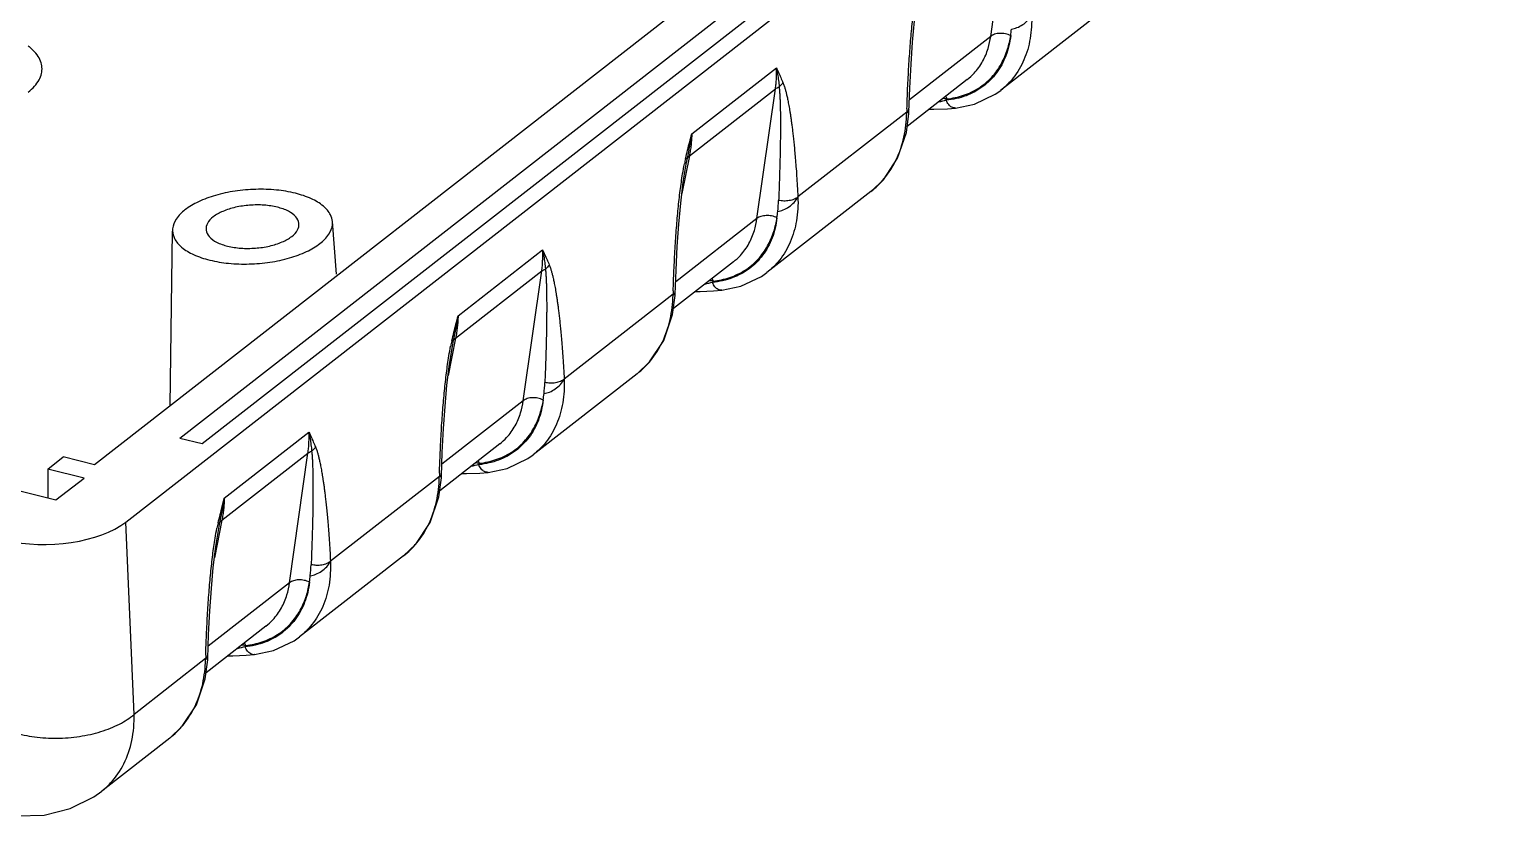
# Model space of a CAD drawing. Header units: inches. Extents: x 3700 to 4563, y 1353 to 2328.
# Drawn here: x 4317.55 to 4350.18, y 1422.08 to 1439.65 of the extents above; entities that cross this region are included whole.
import ezdxf

# ---------------------------------------------------------------- set-up
doc = ezdxf.new("R2010")
doc.units = ezdxf.units.IN
doc.header["$LTSCALE"] = 0.5
doc.layers.add('02___PRT_ALL_AXES', color=7, linetype='Continuous')
doc.layers.add('06___PRT_ALL_SURFS', color=7, linetype='Continuous')

msp = doc.modelspace()

# ---------------------------------------------------------------- linework, layer by layer
at = {"color": 7, "linetype": 'Continuous'}
for p, q in [((4354.975, 1457.969), (4319.004, 1429.923)), ((4341.557, 1440.092), (4339.234, 1438.281)), ((4332.34, 1437.316), (4334.228, 1438.789)), ((4337.188, 1437.803), (4337.207, 1438.335)), ((4338.021, 1438.062), (4338.038, 1438.092)), ((4337.14, 1437.798), (4334.708, 1435.902)), ((4337.186, 1437.769), (4337.188, 1437.803)), ((4338.227, 1437.888), (4338.227, 1437.888)), ((4332.213, 1436.633), (4332.241, 1436.766)), ((4336.339, 1436.023), (4334.016, 1434.213)), ((4320.696, 1431.242), (4320.748, 1435.141)), ((4324.409, 1434.18), (4324.316, 1435.353)), ((4327.122, 1433.247), (4329.01, 1434.72)), ((4331.97, 1433.734), (4331.989, 1434.267)), ((4332.803, 1433.993), (4332.82, 1434.024)), ((4333.009, 1433.82), (4333.009, 1433.82)), ((4331.922, 1433.73), (4329.49, 1431.833)), ((4331.968, 1433.701), (4331.97, 1433.734)), ((4326.995, 1432.565), (4327.023, 1432.698)), ((4331.12, 1431.955), (4328.798, 1430.144)), ((4320.908, 1430.518), (4321.407, 1430.394)), ((4321.903, 1429.179), (4323.792, 1430.651)), ((4326.752, 1429.665), (4326.77, 1430.198)), ((4317.96, 1429.825), (4318.308, 1430.097)), ((4319.004, 1429.923), (4318.308, 1430.097)), ((4327.585, 1429.924), (4327.602, 1429.955)), ((4318.771, 1429.624), (4317.96, 1429.825)), ((4317.96, 1429.825), (4317.965, 1429.18)), ((4318.144, 1429.135), (4318.771, 1429.624)), ((4326.704, 1429.661), (4324.272, 1427.765)), ((4326.75, 1429.632), (4326.752, 1429.665)), ((4327.791, 1429.751), (4327.791, 1429.751)), ((4317.279, 1429.351), (4318.144, 1429.135)), ((4321.777, 1428.496), (4321.805, 1428.629)), ((4325.902, 1427.886), (4323.58, 1426.075)), ((4321.534, 1425.597), (4321.552, 1426.13)), ((4322.367, 1425.856), (4322.383, 1425.887)), ((4322.573, 1425.683), (4322.573, 1425.683)), ((4321.486, 1425.592), (4319.888, 1424.346)), ((4321.532, 1425.564), (4321.534, 1425.597)), ((4320.684, 1423.818), (4319.166, 1422.634))]:
    msp.add_line(p, q, dxfattribs=at)
for points in [[(4337.207, 1438.335), (4337.234, 1438.867), (4337.268, 1439.363), (4337.311, 1439.835), (4337.366, 1440.304), (4337.432, 1440.702)], [(4338.227, 1437.888), (4338.653, 1437.976), (4339.114, 1438.195), (4339.236, 1438.282)], [(4336.339, 1436.023), (4336.616, 1436.286), (4336.935, 1436.768), (4337.13, 1437.343), (4337.186, 1437.769)], [(4337.638, 1437.861), (4337.745, 1437.863), (4338.045, 1437.874), (4338.227, 1437.888)], [(4331.989, 1434.267), (4332.015, 1434.798), (4332.05, 1435.295), (4332.092, 1435.767), (4332.148, 1436.235), (4332.213, 1436.634)], [(4333.009, 1433.82), (4333.434, 1433.908), (4333.896, 1434.126), (4334.017, 1434.213)], [(4332.42, 1433.792), (4332.526, 1433.794), (4332.827, 1433.805), (4333.009, 1433.82)], [(4331.12, 1431.955), (4331.398, 1432.217), (4331.717, 1432.699), (4331.912, 1433.274), (4331.968, 1433.701)], [(4326.77, 1430.198), (4326.797, 1430.73), (4326.832, 1431.226), (4326.874, 1431.698), (4326.93, 1432.167), (4326.995, 1432.565)], [(4327.791, 1429.751), (4328.216, 1429.839), (4328.678, 1430.058), (4328.799, 1430.145)], [(4325.902, 1427.886), (4326.18, 1428.149), (4326.499, 1428.631), (4326.694, 1429.206), (4326.75, 1429.632)], [(4327.202, 1429.724), (4327.308, 1429.726), (4327.608, 1429.737), (4327.791, 1429.751)], [(4321.552, 1426.13), (4321.579, 1426.661), (4321.613, 1427.158), (4321.656, 1427.63), (4321.712, 1428.098), (4321.777, 1428.496)], [(4322.573, 1425.683), (4322.998, 1425.771), (4323.459, 1425.989), (4323.581, 1426.076)], [(4321.984, 1425.655), (4322.09, 1425.657), (4322.39, 1425.668), (4322.573, 1425.683)], [(4320.684, 1423.818), (4320.962, 1424.08), (4321.281, 1424.562), (4321.476, 1425.137), (4321.532, 1425.564)], [(4316.775, 1422.163), (4317.265, 1422.082), (4317.882, 1422.098), (4318.463, 1422.243), (4318.987, 1422.506), (4319.167, 1422.635)]]:
    msp.add_lwpolyline(points, dxfattribs=at)
for centre, radius, start, end in [((4335.175, 1440.09), 4.324, 352.2536, 354.1518), ((4334.105, 1437.853), 3.035, 358.526, 358.9511), ((4369.62, 1436.912), 32.492, 178.3036, 178.4373), ((4325.626, 1438.234), 6.776, 347.4911, 352.2154), ((4335.258, 1436.014), 3.146, 166.2635, 168.509), ((4330.087, 1436.009), 4.194, 354.1332, 357.5166), ((4329.957, 1436.021), 4.324, 352.2536, 354.1518), ((4364.402, 1432.844), 32.492, 178.3036, 178.4373), ((4328.887, 1433.785), 3.035, 358.526, 358.9511), ((4320.408, 1434.165), 6.776, 347.4911, 352.2154), ((4330.04, 1431.946), 3.146, 166.2635, 168.509), ((4324.739, 1431.952), 4.324, 352.2536, 354.1518), ((4324.869, 1431.94), 4.194, 354.1332, 357.5166), ((4323.669, 1429.716), 3.035, 358.526, 358.9511), ((4359.184, 1428.775), 32.492, 178.3036, 178.4373), ((4315.19, 1430.097), 6.776, 347.4911, 352.2154), ((4324.821, 1427.877), 3.146, 166.2635, 168.509), ((4319.65, 1427.872), 4.194, 354.1332, 357.5166), ((4319.521, 1427.884), 4.324, 352.2536, 354.1518), ((4353.966, 1424.706), 32.492, 178.3036, 178.4373), ((4318.451, 1425.648), 3.035, 358.526, 358.9511)]:
    msp.add_arc(centre, radius, start, end, dxfattribs=at)
for points, start_tangent, end_tangent in [([(4337.143, 1437.874), (4337.159, 1438.327), (4337.185, 1438.82), (4337.217, 1439.28), (4337.254, 1439.711), (4337.299, 1440.114), (4337.353, 1440.488), (4337.393, 1440.71)], (0.029604, 0.999562), (0.200186, 0.979758)), ([(4339.927, 1439.971), (4339.894, 1439.44), (4339.755, 1438.964), (4339.515, 1438.56), (4339.236, 1438.282)], (0.038773, -0.999248), (-0.78778, -0.615957)), ([(4339.477, 1439.649), (4339.599, 1439.684), (4339.727, 1439.751), (4339.842, 1439.849), (4339.927, 1439.971)], (0.985794, 0.167959), (0.442218, 0.896907)), ([(4339.46, 1439.507), (4339.351, 1439.056), (4339.14, 1438.672), (4338.839, 1438.37), (4338.462, 1438.164), (4338.021, 1438.062)], (-0.128704, -0.991683), (-0.994748, -0.102356)), ([(4338.038, 1438.092), (4338.404, 1438.173), (4338.746, 1438.336), (4339.035, 1438.578), (4339.252, 1438.878), (4339.389, 1439.202), (4339.46, 1439.507)], (0.993648, 0.112531), (0.140927, 0.99002)), ([(4339.46, 1439.507), (4339.34, 1439.546), (4339.215, 1439.556), (4339.101, 1439.536), (4339.013, 1439.489)], (-0.899661, 0.436589), (-0.763922, -0.645308)), ([(4317.524, 1438.246), (4317.666, 1438.377), (4317.767, 1438.517), (4317.822, 1438.659), (4317.832, 1438.798), (4317.8, 1438.935), (4317.723, 1439.074), (4317.591, 1439.218), (4317.527, 1439.272)], (0.788415, 0.615144), (-0.785653, 0.618667)), ([(4334.208, 1438.318), (4334.221, 1438.432), (4334.229, 1438.548), (4334.231, 1438.667), (4334.228, 1438.789)], (0.138015, 0.99043), (-0.045444, 0.998967)), ([(4334.228, 1438.789), (4334.277, 1438.68), (4334.326, 1438.57), (4334.375, 1438.456)], (0.413489, -0.910509), (0.386009, -0.922495)), ([(4334.228, 1438.789), (4334.254, 1438.646), (4334.275, 1438.505), (4334.29, 1438.363)], (0.194364, -0.980929), (0.086261, -0.996273)), ([(4334.208, 1438.318), (4334.245, 1438.343), (4334.29, 1438.363)], (0.763922, 0.645308), (0.944381, 0.328852)), ([(4334.29, 1438.363), (4334.294, 1438.322), (4334.297, 1438.282), (4334.3, 1438.245), (4334.302, 1438.208), (4334.304, 1438.172), (4334.306, 1438.135), (4334.308, 1438.095), (4334.31, 1438.052), (4334.312, 1438.005), (4334.313, 1437.952), (4334.315, 1437.895), (4334.316, 1437.831), (4334.317, 1437.763), (4334.318, 1437.689), (4334.318, 1437.61), (4334.318, 1437.525), (4334.318, 1437.432), (4334.318, 1437.331), (4334.317, 1437.222), (4334.315, 1437.103), (4334.313, 1436.973), (4334.31, 1436.829), (4334.306, 1436.667), (4334.301, 1436.485), (4334.295, 1436.284), (4334.287, 1436.065), (4334.277, 1435.827)], (0.111154, -0.993803), (-0.042906, -0.999079)), ([(4334.375, 1438.456), (4334.351, 1438.423), (4334.323, 1438.392), (4334.29, 1438.363)], (-0.527447, -0.849588), (-0.792602, -0.609739)), ([(4334.375, 1438.456), (4334.39, 1438.419), (4334.403, 1438.382), (4334.414, 1438.346), (4334.424, 1438.312), (4334.434, 1438.277), (4334.443, 1438.242), (4334.453, 1438.203), (4334.462, 1438.162), (4334.473, 1438.116), (4334.483, 1438.064), (4334.495, 1438.008), (4334.506, 1437.945), (4334.518, 1437.878), (4334.53, 1437.804), (4334.543, 1437.725), (4334.555, 1437.64), (4334.568, 1437.547), (4334.581, 1437.446), (4334.595, 1437.335), (4334.608, 1437.214), (4334.622, 1437.082), (4334.636, 1436.935), (4334.651, 1436.769), (4334.666, 1436.582), (4334.681, 1436.375), (4334.695, 1436.149), (4334.708, 1435.902)], (0.385924, -0.922531), (0.048744, -0.998811)), ([(4338.021, 1438.062), (4337.845, 1438.02)], (-0.963113, -0.269098), (-0.980062, -0.198691)), ([(4338.227, 1437.888), (4338.225, 1437.888), (4338.147, 1437.905), (4338.075, 1437.966), (4338.021, 1438.062)], (-0.994494, -0.104794), (-0.366286, 0.930502)), ([(4336.339, 1436.023), (4336.636, 1436.314), (4336.904, 1436.738), (4337.074, 1437.238), (4337.139, 1437.775)], (0.788364, 0.615209), (0.025728, 0.999669)), ([(4337.14, 1437.798), (4337.185, 1437.847)], (0.82736, 0.561672), (0.358151, 0.933664)), ([(4337.14, 1437.798), (4337.15, 1437.794)], (0.920715, -0.390235), (0.961545, -0.274646)), ([(4337.15, 1437.794), (4337.183, 1437.775), (4337.182, 1437.771)], (0.961545, -0.274646), (-0.347305, -0.937752)), ([(4337.185, 1437.847), (4337.19, 1437.872)], (0.358151, 0.933664), (0.019681, 0.999806)), ([(4332.201, 1436.762), (4332.247, 1436.949), (4332.293, 1437.133), (4332.34, 1437.316)], (0.234056, 0.972223), (0.245906, 0.969294)), ([(4332.34, 1437.316), (4332.334, 1437.189), (4332.323, 1437.063), (4332.307, 1436.94), (4332.285, 1436.819)], (-0.024323, -0.999704), (-0.19809, -0.980184)), ([(4332.201, 1436.762), (4332.22, 1436.761), (4332.234, 1436.763), (4332.241, 1436.766)], (0.999265, -0.038331), (0.758146, 0.652085)), ([(4332.241, 1436.766), (4332.258, 1436.794), (4332.285, 1436.819)], (0.35928, 0.93323), (0.814255, 0.580507)), ([(4331.924, 1433.805), (4331.941, 1434.258), (4331.967, 1434.752), (4331.998, 1435.212), (4332.036, 1435.642), (4332.081, 1436.045), (4332.135, 1436.419), (4332.175, 1436.641)], (0.029604, 0.999562), (0.200186, 0.979758)), ([(4324.315, 1435.352), (4324.274, 1435.501), (4324.114, 1435.698), (4323.846, 1435.862), (4323.489, 1435.985), (4323.066, 1436.057), (4322.607, 1436.072), (4322.143, 1436.032), (4321.705, 1435.937), (4321.324, 1435.794), (4321.025, 1435.614)], (-0.086813, 0.996225), (-0.788621, -0.61488)), ([(4334.709, 1435.902), (4334.676, 1435.372), (4334.537, 1434.896), (4334.297, 1434.491), (4334.017, 1434.214)], (0.038773, -0.999248), (-0.78778, -0.615957)), ([(4334.259, 1435.58), (4334.381, 1435.615), (4334.509, 1435.682), (4334.624, 1435.78), (4334.709, 1435.902)], (0.985794, 0.167959), (0.442217, 0.896908)), ([(4334.709, 1435.902), (4334.625, 1435.851), (4334.515, 1435.82), (4334.393, 1435.811), (4334.277, 1435.827)], (-0.747885, -0.663828), (-0.967911, 0.251292)), ([(4321.025, 1435.614), (4320.829, 1435.408), (4320.749, 1435.191), (4320.748, 1435.141)], (-0.788621, -0.61488), (0.048766, -0.99881)), ([(4321.655, 1435.457), (4321.526, 1435.312), (4321.494, 1435.177)], (-0.788621, -0.61488), (0.048524, -0.998822)), ([(4323.57, 1435.301), (4323.569, 1435.318), (4323.498, 1435.462), (4323.333, 1435.584), (4323.089, 1435.673), (4322.791, 1435.719), (4322.467, 1435.718), (4322.15, 1435.671), (4321.87, 1435.581), (4321.655, 1435.457)], (-0.048524, 0.998822), (-0.788621, -0.61488)), ([(4334.242, 1435.438), (4334.133, 1434.987), (4333.921, 1434.603), (4333.621, 1434.301), (4333.244, 1434.096), (4332.803, 1433.993)], (-0.128704, -0.991683), (-0.994748, -0.102356)), ([(4332.82, 1434.024), (4333.186, 1434.104), (4333.528, 1434.267), (4333.817, 1434.509), (4334.033, 1434.81), (4334.171, 1435.134), (4334.242, 1435.438)], (0.993648, 0.112531), (0.140927, 0.99002)), ([(4334.242, 1435.438), (4334.122, 1435.478), (4333.997, 1435.487), (4333.882, 1435.467), (4333.795, 1435.421)], (-0.899661, 0.436589), (-0.763922, -0.645308)), ([(4320.748, 1435.141), (4320.79, 1434.977), (4320.95, 1434.78), (4321.218, 1434.616), (4321.576, 1434.493), (4321.998, 1434.421), (4322.457, 1434.406), (4322.921, 1434.446), (4323.359, 1434.541), (4323.74, 1434.684), (4324.039, 1434.864)], (0.048766, -0.99881), (0.788621, 0.61488)), ([(4321.494, 1435.177), (4321.496, 1435.16), (4321.567, 1435.016), (4321.732, 1434.894), (4321.976, 1434.805), (4322.274, 1434.759), (4322.597, 1434.76), (4322.914, 1434.807), (4323.194, 1434.897), (4323.409, 1435.021)], (0.048524, -0.998822), (0.788621, 0.61488)), ([(4323.409, 1435.021), (4323.538, 1435.166), (4323.57, 1435.301)], (0.788621, 0.61488), (-0.048524, 0.998822)), ([(4324.039, 1434.864), (4324.236, 1435.07), (4324.316, 1435.287), (4324.315, 1435.352)], (0.788621, 0.61488), (-0.086813, 0.996225)), ([(4328.99, 1434.25), (4329.003, 1434.363), (4329.01, 1434.48), (4329.013, 1434.598), (4329.01, 1434.72)], (0.138015, 0.99043), (-0.045444, 0.998967)), ([(4329.01, 1434.72), (4329.059, 1434.611), (4329.108, 1434.501), (4329.157, 1434.388)], (0.413489, -0.910509), (0.386009, -0.922495)), ([(4329.01, 1434.72), (4329.036, 1434.578), (4329.056, 1434.436), (4329.071, 1434.295)], (0.194364, -0.980929), (0.086261, -0.996273)), ([(4328.99, 1434.25), (4329.027, 1434.275), (4329.071, 1434.295)], (0.763922, 0.645308), (0.944381, 0.328852)), ([(4329.071, 1434.295), (4329.076, 1434.253), (4329.079, 1434.214), (4329.082, 1434.176), (4329.084, 1434.14), (4329.086, 1434.103), (4329.088, 1434.066), (4329.09, 1434.027), (4329.092, 1433.984), (4329.093, 1433.936), (4329.095, 1433.884), (4329.096, 1433.826), (4329.098, 1433.763), (4329.099, 1433.694), (4329.099, 1433.621), (4329.1, 1433.541), (4329.1, 1433.456), (4329.1, 1433.363), (4329.099, 1433.263), (4329.098, 1433.154), (4329.097, 1433.035), (4329.095, 1432.904), (4329.092, 1432.76), (4329.088, 1432.599), (4329.083, 1432.416), (4329.076, 1432.215), (4329.068, 1431.997), (4329.059, 1431.759)], (0.111154, -0.993803), (-0.042906, -0.999079)), ([(4329.157, 1434.388), (4329.133, 1434.354), (4329.104, 1434.323), (4329.071, 1434.295)], (-0.527447, -0.849588), (-0.792602, -0.609739)), ([(4329.157, 1434.388), (4329.172, 1434.35), (4329.185, 1434.313), (4329.196, 1434.278), (4329.206, 1434.243), (4329.216, 1434.209), (4329.225, 1434.173), (4329.234, 1434.135), (4329.244, 1434.093), (4329.254, 1434.047), (4329.265, 1433.996), (4329.276, 1433.939), (4329.288, 1433.877), (4329.3, 1433.809), (4329.312, 1433.736), (4329.324, 1433.657), (4329.337, 1433.571), (4329.35, 1433.478), (4329.363, 1433.377), (4329.376, 1433.266), (4329.39, 1433.146), (4329.404, 1433.013), (4329.418, 1432.866), (4329.433, 1432.701), (4329.448, 1432.514), (4329.463, 1432.306), (4329.477, 1432.08), (4329.49, 1431.833)], (0.385924, -0.922531), (0.048744, -0.998811)), ([(4331.922, 1433.729), (4331.967, 1433.779)], (0.82736, 0.561672), (0.358151, 0.933664)), ([(4331.967, 1433.779), (4331.972, 1433.804)], (0.358151, 0.933664), (0.01968, 0.999806)), ([(4332.803, 1433.993), (4332.627, 1433.951)], (-0.963113, -0.269098), (-0.980062, -0.198691)), ([(4333.009, 1433.82), (4333.007, 1433.82), (4332.929, 1433.836), (4332.857, 1433.897), (4332.803, 1433.993)], (-0.994494, -0.104794), (-0.366286, 0.930502)), ([(4331.12, 1431.955), (4331.418, 1432.246), (4331.686, 1432.67), (4331.856, 1433.169), (4331.921, 1433.707)], (0.788364, 0.615209), (0.025728, 0.999669)), ([(4331.922, 1433.729), (4331.932, 1433.726)], (0.920715, -0.390235), (0.961545, -0.274648)), ([(4331.932, 1433.726), (4331.965, 1433.707), (4331.964, 1433.703)], (0.961545, -0.274648), (-0.347314, -0.937749)), ([(4326.983, 1432.693), (4327.029, 1432.88), (4327.075, 1433.064), (4327.122, 1433.247)], (0.234056, 0.972223), (0.245906, 0.969294)), ([(4327.122, 1433.247), (4327.116, 1433.12), (4327.105, 1432.995), (4327.088, 1432.872), (4327.067, 1432.751)], (-0.024323, -0.999704), (-0.19809, -0.980184)), ([(4326.706, 1429.737), (4326.723, 1430.19), (4326.748, 1430.683), (4326.78, 1431.143), (4326.818, 1431.573), (4326.863, 1431.976), (4326.916, 1432.351), (4326.956, 1432.573)], (0.029604, 0.999562), (0.200186, 0.979758)), ([(4326.983, 1432.693), (4327.002, 1432.693), (4327.016, 1432.694), (4327.023, 1432.698)], (0.999265, -0.038331), (0.758146, 0.652085)), ([(4327.023, 1432.698), (4327.04, 1432.726), (4327.067, 1432.751)], (0.35928, 0.93323), (0.814255, 0.580507)), ([(4329.491, 1431.834), (4329.458, 1431.303), (4329.319, 1430.827), (4329.079, 1430.423), (4328.799, 1430.145)], (0.038773, -0.999248), (-0.78778, -0.615957)), ([(4329.041, 1431.512), (4329.163, 1431.546), (4329.291, 1431.614), (4329.406, 1431.712), (4329.491, 1431.834)], (0.985794, 0.167959), (0.442217, 0.896908)), ([(4329.491, 1431.834), (4329.407, 1431.783), (4329.296, 1431.751), (4329.175, 1431.743), (4329.059, 1431.759)], (-0.747885, -0.663828), (-0.967911, 0.251292)), ([(4329.024, 1431.37), (4328.914, 1430.919), (4328.703, 1430.534), (4328.403, 1430.233), (4328.026, 1430.027), (4327.585, 1429.924)], (-0.128704, -0.991683), (-0.994748, -0.102356)), ([(4327.602, 1429.955), (4327.968, 1430.036), (4328.31, 1430.199), (4328.599, 1430.441), (4328.815, 1430.741), (4328.953, 1431.065), (4329.024, 1431.37)], (0.993648, 0.112531), (0.140927, 0.99002)), ([(4329.024, 1431.37), (4328.904, 1431.409), (4328.779, 1431.419), (4328.664, 1431.399), (4328.577, 1431.352)], (-0.899661, 0.436589), (-0.763922, -0.645308)), ([(4323.771, 1430.181), (4323.784, 1430.295), (4323.792, 1430.411), (4323.795, 1430.53), (4323.792, 1430.651)], (0.138015, 0.99043), (-0.045444, 0.998967)), ([(4323.792, 1430.651), (4323.841, 1430.543), (4323.89, 1430.433), (4323.939, 1430.319)], (0.413489, -0.910509), (0.386009, -0.922495)), ([(4323.792, 1430.651), (4323.818, 1430.509), (4323.838, 1430.367), (4323.853, 1430.226)], (0.194364, -0.980929), (0.086261, -0.996273)), ([(4323.771, 1430.181), (4323.808, 1430.206), (4323.853, 1430.226)], (0.763922, 0.645308), (0.944381, 0.328852)), ([(4323.853, 1430.226), (4323.857, 1430.185), (4323.861, 1430.145), (4323.864, 1430.108), (4323.866, 1430.071), (4323.868, 1430.035), (4323.87, 1429.997), (4323.872, 1429.958), (4323.874, 1429.915), (4323.875, 1429.868), (4323.877, 1429.815), (4323.878, 1429.757), (4323.879, 1429.694), (4323.88, 1429.626), (4323.881, 1429.552), (4323.882, 1429.473), (4323.882, 1429.387), (4323.882, 1429.295), (4323.881, 1429.194), (4323.88, 1429.085), (4323.879, 1428.966), (4323.877, 1428.836), (4323.874, 1428.692), (4323.87, 1428.53), (4323.865, 1428.348), (4323.858, 1428.147), (4323.85, 1427.928), (4323.841, 1427.69)], (0.111154, -0.993803), (-0.042906, -0.999079)), ([(4323.939, 1430.319), (4323.915, 1430.286), (4323.886, 1430.254), (4323.853, 1430.226)], (-0.527447, -0.849588), (-0.792602, -0.609739)), ([(4323.939, 1430.319), (4323.953, 1430.282), (4323.966, 1430.245), (4323.978, 1430.209), (4323.988, 1430.175), (4323.998, 1430.14), (4324.007, 1430.104), (4324.016, 1430.066), (4324.026, 1430.025), (4324.036, 1429.978), (4324.047, 1429.927), (4324.058, 1429.871), (4324.07, 1429.808), (4324.082, 1429.74), (4324.094, 1429.667), (4324.106, 1429.588), (4324.119, 1429.503), (4324.132, 1429.41), (4324.145, 1429.308), (4324.158, 1429.198), (4324.172, 1429.077), (4324.186, 1428.945), (4324.2, 1428.798), (4324.215, 1428.632), (4324.23, 1428.445), (4324.244, 1428.238), (4324.259, 1428.011), (4324.272, 1427.765)], (0.385924, -0.922531), (0.048744, -0.998811)), ([(4327.585, 1429.924), (4327.409, 1429.882)], (-0.963113, -0.269098), (-0.980062, -0.198691)), ([(4327.791, 1429.751), (4327.788, 1429.751), (4327.71, 1429.768), (4327.639, 1429.829), (4327.585, 1429.924)], (-0.994494, -0.104794), (-0.366286, 0.930502)), ([(4325.902, 1427.886), (4326.2, 1428.177), (4326.468, 1428.601), (4326.638, 1429.1), (4326.703, 1429.638)], (0.788364, 0.615209), (0.025728, 0.999669)), ([(4326.703, 1429.66), (4326.714, 1429.657)], (0.920715, -0.390235), (0.961545, -0.274648)), ([(4326.704, 1429.661), (4326.749, 1429.71)], (0.82736, 0.561672), (0.358151, 0.933664)), ([(4326.714, 1429.657), (4326.746, 1429.638), (4326.745, 1429.634)], (0.961545, -0.274648), (-0.347314, -0.937749)), ([(4326.749, 1429.71), (4326.753, 1429.735)], (0.358151, 0.933664), (0.01968, 0.999806)), ([(4321.765, 1428.624), (4321.811, 1428.811), (4321.857, 1428.996), (4321.903, 1429.179)], (0.234056, 0.972223), (0.245906, 0.969294)), ([(4321.903, 1429.179), (4321.898, 1429.051), (4321.886, 1428.926), (4321.87, 1428.803), (4321.849, 1428.682)], (-0.024323, -0.999704), (-0.19809, -0.980184)), ([(4321.765, 1428.624), (4321.784, 1428.624), (4321.797, 1428.626), (4321.805, 1428.629)], (0.999265, -0.038331), (0.758146, 0.652085)), ([(4321.805, 1428.629), (4321.822, 1428.657), (4321.849, 1428.682)], (0.35928, 0.93323), (0.814255, 0.580507)), ([(4321.488, 1425.668), (4321.505, 1426.121), (4321.53, 1426.615), (4321.562, 1427.075), (4321.6, 1427.505), (4321.644, 1427.908), (4321.698, 1428.282), (4321.738, 1428.504)], (0.029604, 0.999562), (0.200186, 0.979758)), ([(4324.272, 1427.765), (4324.24, 1427.235), (4324.101, 1426.759), (4323.86, 1426.354), (4323.581, 1426.076)], (0.038773, -0.999248), (-0.78778, -0.615957)), ([(4323.823, 1427.443), (4323.945, 1427.478), (4324.073, 1427.545), (4324.188, 1427.643), (4324.272, 1427.765)], (0.985794, 0.167959), (0.442217, 0.896908)), ([(4324.272, 1427.765), (4324.189, 1427.714), (4324.078, 1427.682), (4323.957, 1427.674), (4323.841, 1427.69)], (-0.747885, -0.663828), (-0.967911, 0.251292)), ([(4323.806, 1427.301), (4323.696, 1426.85), (4323.485, 1426.466), (4323.185, 1426.164), (4322.808, 1425.958), (4322.367, 1425.856)], (-0.128704, -0.991683), (-0.994748, -0.102356)), ([(4322.383, 1425.887), (4322.75, 1425.967), (4323.091, 1426.13), (4323.381, 1426.372), (4323.597, 1426.672), (4323.734, 1426.997), (4323.806, 1427.301)], (0.993648, 0.112531), (0.140927, 0.99002)), ([(4323.806, 1427.301), (4323.686, 1427.34), (4323.561, 1427.35), (4323.446, 1427.33), (4323.359, 1427.284)], (-0.899661, 0.436589), (-0.763922, -0.645308)), ([(4321.486, 1425.592), (4321.531, 1425.642)], (0.82736, 0.561672), (0.358151, 0.933664)), ([(4321.531, 1425.642), (4321.535, 1425.667)], (0.358151, 0.933664), (0.01968, 0.999806)), ([(4322.367, 1425.856), (4322.191, 1425.814)], (-0.963113, -0.269098), (-0.980062, -0.198691)), ([(4322.573, 1425.683), (4322.57, 1425.682), (4322.492, 1425.699), (4322.421, 1425.76), (4322.367, 1425.856)], (-0.994494, -0.104794), (-0.366286, 0.930502)), ([(4320.684, 1423.818), (4320.982, 1424.108), (4321.25, 1424.532), (4321.42, 1425.032), (4321.485, 1425.569)], (0.788364, 0.615209), (0.025728, 0.999669)), ([(4321.485, 1425.592), (4321.496, 1425.588)], (0.920715, -0.390235), (0.961545, -0.274648)), ([(4321.496, 1425.588), (4321.528, 1425.57), (4321.527, 1425.565)], (0.961545, -0.274648), (-0.347314, -0.937749)), ([(4317.204, 1423.942), (4317.666, 1423.845), (4318.166, 1423.815), (4318.672, 1423.855), (4319.148, 1423.963), (4319.563, 1424.13), (4319.888, 1424.346)], (0.957636, -0.287982), (0.756059, 0.654504)), ([(4319.167, 1422.635), (4319.365, 1422.816), (4319.66, 1423.244), (4319.837, 1423.762), (4319.888, 1424.346)], (0.788087, 0.615563), (-0.022625, 0.999744))]:
    msp.add_spline(points, degree=3, dxfattribs=dict(at, start_tangent=start_tangent, end_tangent=end_tangent))
at = {"layer": '02___PRT_ALL_AXES', "color": 7, "linetype": 'Continuous'}
for p, q in [((4319.704, 1428.642), (4357.278, 1457.938)), ((4320.908, 1430.518), (4354.943, 1457.055)), ((4321.407, 1430.394), (4355.442, 1456.93)), ((4319.888, 1424.346), (4319.704, 1428.642))]:
    msp.add_line(p, q, dxfattribs=at)
msp.add_ellipse((4318.061, 1429.054), major_axis=(1.947, 0.115), ratio=0.465239, start_param=-2.161849, end_param=-0.593792, dxfattribs=at)
at = {"layer": '06___PRT_ALL_SURFS', "color": 7, "linetype": 'Continuous'}
for p, q in [((4339.013, 1439.489), (4339.426, 1442.387)), ((4339.013, 1439.489), (4337.198, 1438.074)), ((4338.487, 1438.523), (4337.148, 1437.479)), ((4332.285, 1436.819), (4334.208, 1438.318)), ((4333.795, 1435.421), (4334.208, 1438.318)), ((4332.285, 1436.819), (4332.118, 1435.982)), ((4333.795, 1435.421), (4331.98, 1434.005)), ((4333.269, 1434.454), (4331.93, 1433.41)), ((4327.067, 1432.751), (4328.99, 1434.25)), ((4328.577, 1431.352), (4328.99, 1434.25)), ((4327.067, 1432.751), (4326.9, 1431.914)), ((4328.577, 1431.352), (4326.761, 1429.937)), ((4321.849, 1428.682), (4323.771, 1430.181)), ((4323.359, 1427.284), (4323.771, 1430.181)), ((4328.051, 1430.386), (4326.712, 1429.342)), ((4321.849, 1428.682), (4321.682, 1427.845)), ((4323.359, 1427.284), (4321.543, 1425.868)), ((4322.833, 1426.317), (4321.494, 1425.273))]:
    msp.add_line(p, q, dxfattribs=at)
for centre in [(4337.207, 1430.585), (4331.988, 1426.517), (4326.77, 1422.448), (4321.552, 1418.379)]:
    msp.add_arc(centre, 7.553, 83.6806, 84.3819, dxfattribs=at)
for points, start_tangent, end_tangent in [([(4338.487, 1438.523), (4338.642, 1438.665), (4338.833, 1438.931), (4338.954, 1439.218), (4339.013, 1439.489)], (0.787977, 0.615704), (0.137279, 0.990532)), ([(4338.038, 1438.092), (4338.01, 1438.15)], (-0.372632, 0.927979), (-0.515127, 0.857114)), ([(4333.269, 1434.454), (4333.424, 1434.597), (4333.615, 1434.863), (4333.736, 1435.15), (4333.795, 1435.421)], (0.787977, 0.615704), (0.137279, 0.990532)), ([(4332.82, 1434.024), (4332.792, 1434.081)], (-0.372632, 0.927979), (-0.515127, 0.857114)), ([(4328.051, 1430.386), (4328.206, 1430.528), (4328.397, 1430.794), (4328.518, 1431.081), (4328.577, 1431.352)], (0.787977, 0.615704), (0.137279, 0.990532)), ([(4327.602, 1429.955), (4327.573, 1430.013)], (-0.372632, 0.927979), (-0.515127, 0.857114)), ([(4322.833, 1426.317), (4322.988, 1426.46), (4323.179, 1426.726), (4323.3, 1427.013), (4323.359, 1427.284)], (0.787977, 0.615704), (0.137279, 0.990532)), ([(4322.383, 1425.887), (4322.355, 1425.944)], (-0.372632, 0.927979), (-0.515127, 0.857114))]:
    msp.add_spline(points, degree=3, dxfattribs=dict(at, start_tangent=start_tangent, end_tangent=end_tangent))

doc.saveas('drawing.dxf')
